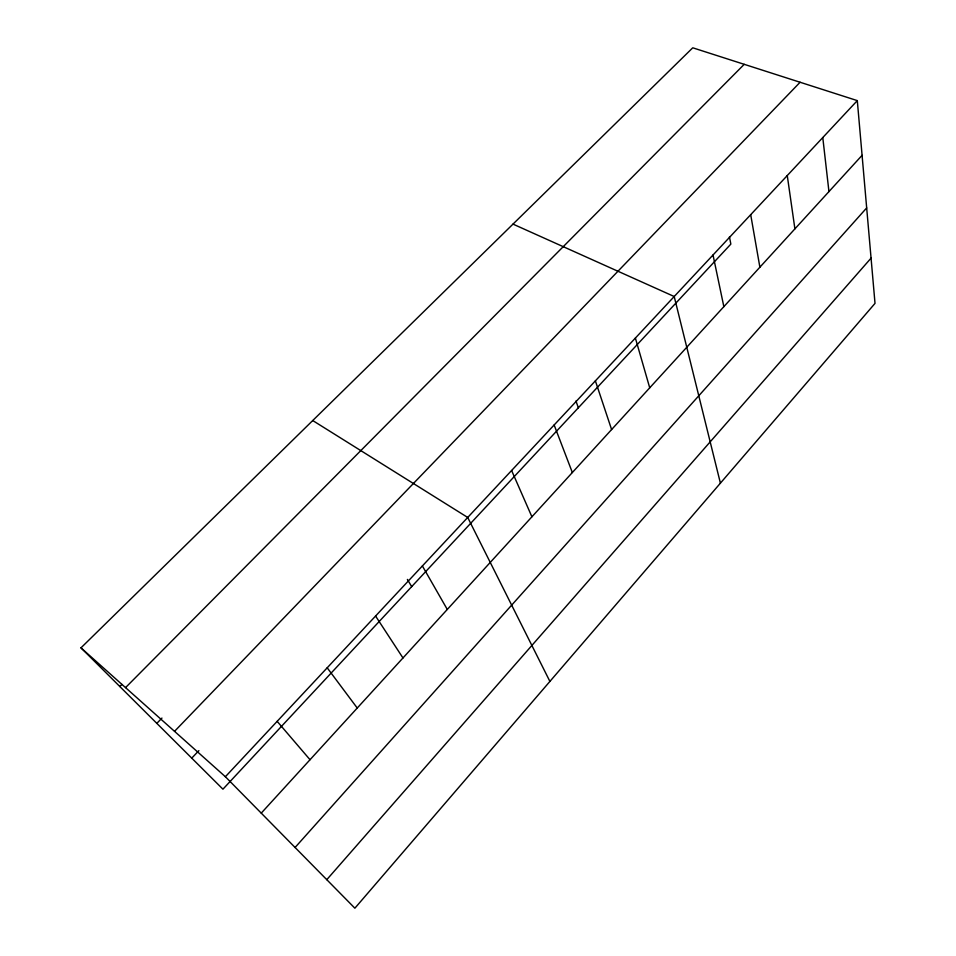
<?xml version="1.0" encoding="UTF-8"?>
<svg xmlns="http://www.w3.org/2000/svg" width="956" height="956" viewBox="0 0 956 956"><rect width="100%" height="100%" fill="white"/><g stroke="black" fill="none" stroke-linecap="round" stroke-linejoin="round"><path stroke-width="1.43" d="M326.785 879.675L871.059 258.132M295.081 847.482L866.674 207.93M261.251 813.126L862.085 155.314M857.305 100.619L875.015 303.375L354.879 908.2L225.389 776.726L857.305 100.619L692.753 47.8L80.985 647.845L222.939 789.19L730.85 244.115L729.452 236.873M191.75 758.132L198.884 750.627M174.542 731.34L800.1 82.252M156.82 723.357L161.946 718.076M119.835 686.528L121.902 684.448M125.547 687.615L744.222 64.327M513.002 224.11L674.207 296.515L720.406 483.162M312.731 420.544L467.711 517.459L549.903 681.425M80.985 647.845L225.389 776.726M277.156 721.338L310.019 759.721M327.191 667.802L357.245 708.038M375.577 616.034L402.966 657.967M407.387 579.408L411.689 586.637M422.385 565.952L447.289 609.45M511.603 470.495L531.906 516.79M554.145 424.978L572.345 472.527M575.966 401.042L578.356 407.77M595.385 380.858L611.601 429.543M635.382 338.054L649.722 387.813M713.021 254.989L723.847 306.649M750.699 214.682L759.877 267.202M787.266 175.557L794.902 228.866M822.781 137.556L828.948 191.582"/></g></svg>
